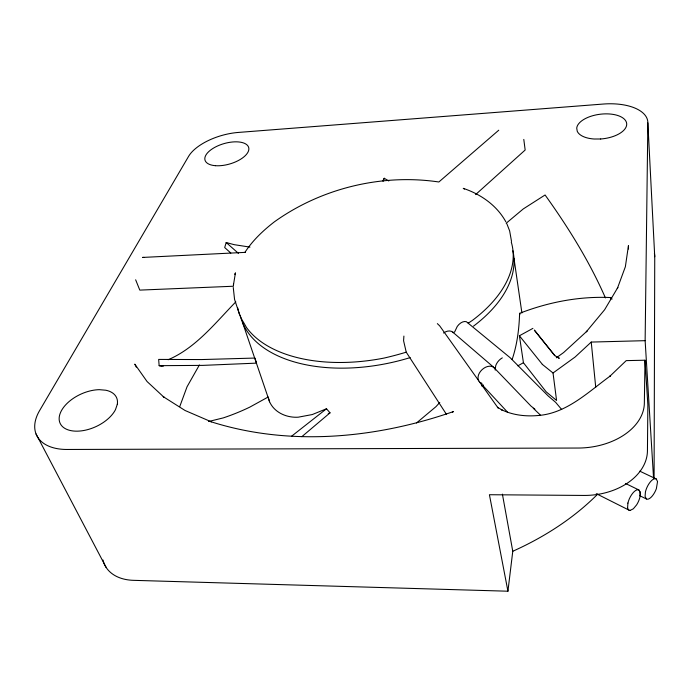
<?xml version="1.0" encoding="UTF-8"?>
<svg xmlns="http://www.w3.org/2000/svg" width="695" height="695" viewBox="0 0 695 695"><rect width="100%" height="100%" fill="white"/><g stroke="black" fill="none" stroke-linecap="round" stroke-linejoin="round"><path stroke-width="1.04" d="M654.082 478.681L654.742 256.733L647.853 122.919A46.113 22.666 -6.9 0 0 603.199 104.05L238.281 132.441A41.691 19.408 -16.2 0 0 188.553 156.427L39.58 410.623A56.868 32.865 -24.5 0 0 67.05 449.465L578.24 448.04A62.307 42.291 -4.9 0 0 644.352 403.083L644.995 360.219L626.221 360.627L609.584 376.542L610.314 375.952C588.248 391.954 566.477 413.638 537.617 415.558C525.264 416.609 512.476 415.08 501.243 409.598L502.094 409.981L497.438 407.287L498.176 408.13M233.259 287.478L234.554 299.371L239.488 314.27M653.526 477.63L645.134 340.672L647.853 122.919M610.636 299.632L610.714 297.564C579.665 296.079 548.511 302.099 519.608 313.323C519.113 328.926 517.167 344.598 512.154 359.445M102.973 560.005A51.378 34.368 -27.6 0 0 133.492 580.334L507.932 591.21L512.771 551.274L502.398 494.128M627.915 503.05L627.602 507.611M235.179 274.212L235.449 272.857L233.39 285.289L233.563 284.168M235.058 274.568L235.223 273.483M639.956 491.461L640.269 495.014M403.899 336.076L403.587 340.759L406.236 352.174L446.503 414.446M249.983 247.107L234.119 244.657L226.188 242.512L224.694 247.55L230.792 253.023M383.301 181.021L384.213 178.267L388.783 180.969M179.727 406.644L187.042 386.776L199.387 364.979M382.849 181.004L384.213 178.267M235.805 301.873C215.259 322.949 195.816 347.96 168.147 359.741M439.77 402.466L435.939 406.688L416.47 422.994M597.709 494.128C573.497 518.427 543.994 537.252 512.771 551.274M242.824 323.297L269.573 401.797C274.499 412.674 286.714 417.886 298.181 417.2L312.281 414.55L326.511 408.764L330.029 412.847L301.812 436.695M326.511 408.764L291.674 436.147M645.134 340.672L591.236 342.07L575.113 357.013L553.029 372.989L556.573 400.468L546.166 391.824L523.431 362.721L519.408 335.772L532.926 328.361M506.195 223.225L523.3 208.908L545.08 194.982C568.258 227.361 589.438 261.363 605.423 297.903M475.58 194.609L525.159 150.024L523.795 139.408M498.758 130.2L438.866 181.986C381.703 173.498 321.264 188.249 274.299 221.896L273.778 222.304C262.762 230.896 252.493 240.661 244.875 252.45L245.309 252.363L142.51 257.437L144.134 257.411M556.304 357.803L563.593 352.573L587.023 331.124L586.276 331.819L604.624 309.735L617.82 287.495L617.325 288.564L625.37 266.715L628.445 245.665L628.471 249.036M452.306 412.248L453.488 411.553C376.082 438.493 289.407 446.85 210.429 421.57M481.678 386.003L483.468 385.013M517.845 365.839L523.431 362.721M328.231 413.586L330.029 412.847M630.235 510.365L633.345 508.792L636.603 504.9A11.224 4.691 -64.5 0 0 639.939 497.081L640.277 492.547L638.931 489.992L625.43 483.425M406.236 352.174L404.09 352.817A183.793 102.4 -13.7 0 1 384.057 358.073A140.642 80.75 -13.5 0 1 246.473 327.484L243.485 322.254A118.993 68.258 -14.3 0 1 237.742 307.963M208.552 421.517L223.217 417.912A101.418 45.67 -24.4 0 0 249.826 407.114L268.157 397.019L269.573 401.797M163.568 365.978L161.709 366.317L159.146 365.674L158.651 359.419L201.593 359.558L254.909 358.064L256.577 363.129L202.914 365.379L159.146 365.674M233.511 286.236L139.799 290.11L135.647 279.798M482 383.362L479.932 382.406M211.41 421.848L185.044 410.484L163.195 396.645L164.124 397.366L147.062 381.529L134.795 364.128L136.307 367.151M558.181 357.76L559.336 358.281L554.81 355.632L534.394 330.186L554.81 355.632M639.782 471.158L656.262 478.977L657.539 481.557L656.358 488.733A11.137 4.57 -64.8 0 1 646.411 498.967L639.635 495.657M596.284 493.676L629.001 510.121M561.682 409.511L555.653 402.353L548.233 396.011L510.139 357.708L466.354 321.698A9.878 6.359 -58.3 0 0 457.267 326.433L454.652 331.923L453.227 332.688L452.732 332.106A9.782 6.837 -49 0 0 443.566 333.009M464.477 189.031L463.244 188.354C480.679 194.14 496.96 205.459 505.864 221.835M437.337 323.618L439.648 325.807L497.559 407.253M534.915 409.207L530.989 406.08L493.832 367.455A10.225 7.089 -43 0 0 485.518 367.273C480.74 369.653 476.257 375.561 478.716 380.999M533.282 408.295L540.536 415.21M542.308 364.371L553.029 372.989M238.455 253.388L226.188 242.512M452.732 332.106L493.476 367.09M480.28 382.78L507.359 411.996M610.714 297.564L612.087 299.076M646.411 498.975L645.082 496.439L645.438 491.878A11.137 4.57 -64.8 0 1 650.39 481.826A11.137 4.57 -64.8 0 1 656.262 478.968M493.832 367.455L495.022 368.88M467.796 322.471L468.326 323.132L472.444 320.36A140.642 80.75 -13.5 0 0 511.277 242.069M519.408 335.772L542.447 364.475M36.044 433.949L106.196 567.528M506.855 223.773L509.644 230.888L511.494 241.313M519.608 313.323L519.99 314.175M644.995 360.219L647.862 404.794L647.436 450.82A60.152 42.725 -4 0 1 583.8 495.439L489.419 494.727L507.932 591.21M513.961 258.245L521.91 312.985M591.236 342.07L595.719 387.185M495.231 370.148L495.7 365.7A10.208 6.776 -49.4 0 1 502.303 357.856M654.386 253.519A42.352 24.551 -5.3 0 1 654.742 256.733M512.901 250.799A140.121 80.994 -13.5 0 1 473.495 326.146M410.198 357.586A140.121 80.994 -13.5 0 1 240.157 315.148M630.209 510.391A11.224 4.691 -64.5 0 1 627.594 507.645M627.906 503.119A11.224 4.691 -64.5 0 1 632.902 492.99A11.224 4.691 -64.5 0 1 638.94 490.036M117.307 404.308L115.466 409.676A30.997 17.905 -24.5 0 1 77.527 431.161A30.997 17.905 -24.5 0 1 61.264 410.98A30.997 17.905 -24.5 0 1 99.35 389.669L105.849 390.234A30.997 17.905 -24.5 0 1 117.307 404.308M600.662 138.991L594.138 139.009A25.142 12.354 -6.9 0 1 577.241 131.277L576.728 128.106A25.142 12.354 -6.9 0 1 602.921 113.971A25.142 12.354 -6.9 0 1 626.682 124.779A25.142 12.354 -6.9 0 1 600.662 138.991M215.485 165.697A22.735 10.581 -16.2 0 0 248.862 149.069A22.735 10.581 -16.2 0 0 216.171 146.636A22.735 10.581 -16.2 0 0 215.485 165.697"/></g></svg>
